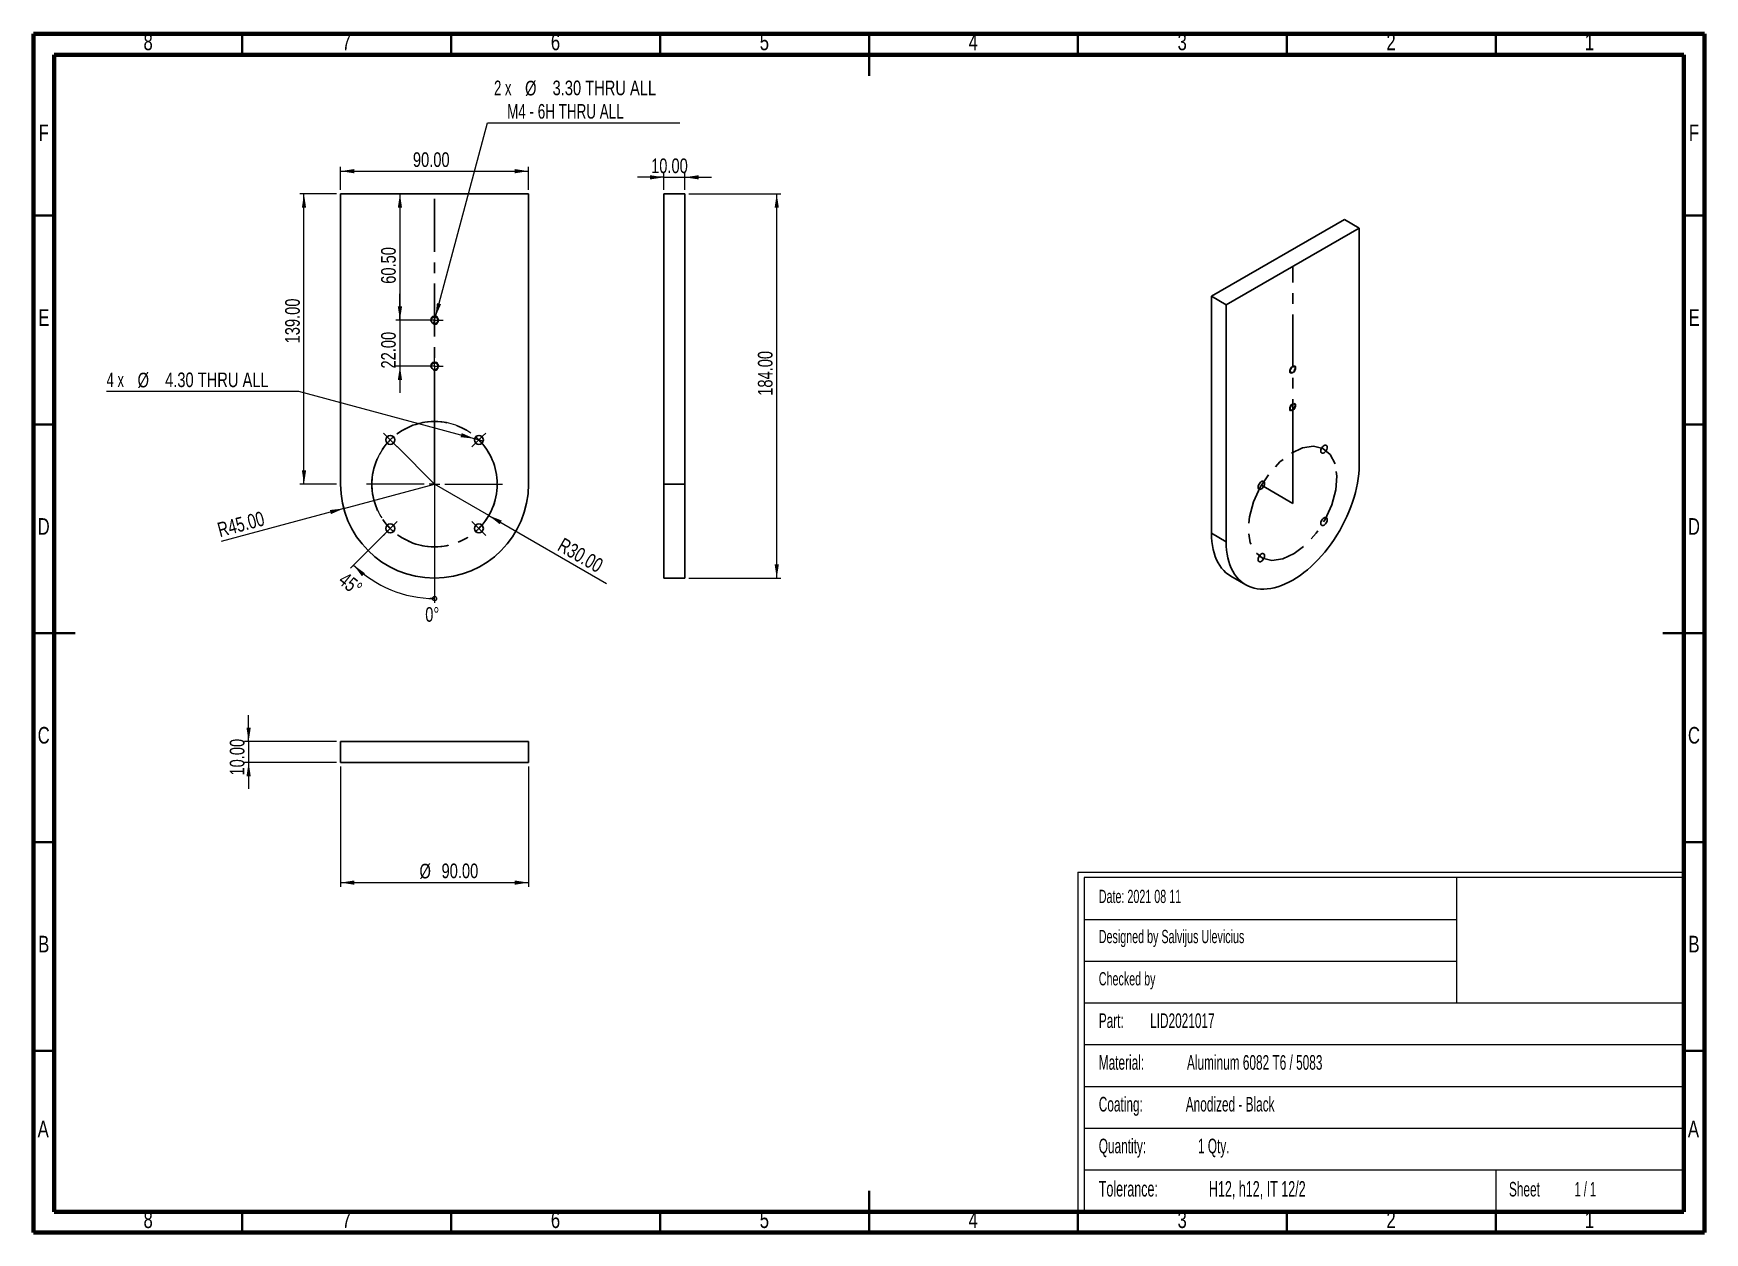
# Model space of a CAD drawing. Header units: millimetres. Extents: x 30 to 830, y 10 to 584.
import ezdxf

# ---------------------------------------------------------------- set-up
doc = ezdxf.new("R2010")
doc.units = ezdxf.units.MM
doc.header["$LTSCALE"] = 2
doc.linetypes.add('CENTERX2', pattern=[20.32, 12.7, -2.54, 2.54, -2.54])
doc.styles.add('SLDTEXTSTYLE0', font='TXT', dxfattribs={"width": 0.605})
doc.styles.add('SLDTEXTSTYLE1', font='TXT', dxfattribs={"width": 0.563})
doc.styles.add('SLDTEXTSTYLE2', font='TXT', dxfattribs={"width": 0.75})
doc.styles.add('SLDTEXTSTYLE3', font='TXT', dxfattribs={"width": 0.666667})
doc.styles.add('SLDTEXTSTYLE4', font='TXT', dxfattribs={"width": 0.6875})
doc.dimstyles.new('SLDDIMSTYLE0', dxfattribs={"dimtxt": 7, "dimasz": 6.604, "dimexe": 0, "dimexo": 0.0625, "dimgap": 1.75, "dimtad": 1, "dimrnd": 1e-09, "dimzin": 4, "dimdsep": 46, "dimtxsty": 'SLDTEXTSTYLE2', "dimsah": 1, "dimcen": 0.09, "dimadec": 0, "dimazin": 1, "dimtfac": 1, "dimtofl": 0, "dimtmove": 0, "dimatfit": 3, "dimfxl": 0, "dimfrac": 2, "dimtolj": 1, "dimtzin": 12, "dimarcsym": 0})
doc.dimstyles.new('SLDDIMSTYLE1', dxfattribs={"dimtxt": 7, "dimasz": 6.604, "dimexe": 0, "dimexo": 0.0625, "dimgap": 1.75, "dimtad": 1, "dimrnd": 1e-09, "dimzin": 4, "dimdsep": 46, "dimtxsty": 'SLDTEXTSTYLE2', "dimsah": 1, "dimcen": 0, "dimadec": 0, "dimazin": 1, "dimtfac": 1, "dimtofl": 0, "dimtmove": 0, "dimatfit": 3, "dimfxl": 0, "dimfrac": 2, "dimtolj": 1, "dimtzin": 12, "dimarcsym": 0})
doc.dimstyles.new('SLDDIMSTYLE2', dxfattribs={"dimtxt": 7, "dimasz": 6.604, "dimexe": 0, "dimexo": 0.0625, "dimgap": 1.75, "dimtad": 0, "dimtih": 1, "dimtoh": 1, "dimrnd": 1e-09, "dimzin": 4, "dimdsep": 46, "dimtxsty": 'SLDTEXTSTYLE2', "dimblk1": 'NONE', "dimsah": 1, "dimcen": 0, "dimadec": 0, "dimazin": 1, "dimtfac": 1, "dimtmove": 0, "dimatfit": 3, "dimldrblk": 'NONE', "dimfxl": 0, "dimfrac": 2, "dimtolj": 1, "dimtzin": 12, "dimarcsym": 0})
doc.dimstyles.new('SLDDIMSTYLE3', dxfattribs={"dimtxt": 7, "dimasz": 6.604, "dimexe": 0, "dimexo": 0.0625, "dimgap": 1.75, "dimtad": 1, "dimrnd": 1e-09, "dimzin": 4, "dimdsep": 46, "dimtxsty": 'SLDTEXTSTYLE2', "dimsah": 1, "dimcen": 0.09, "dimadec": 0, "dimazin": 1, "dimtfac": 1, "dimtmove": 0, "dimatfit": 0, "dimfxl": 0, "dimfrac": 2, "dimtolj": 1, "dimtzin": 12, "dimarcsym": 0})

# ---------------------------------------------------------------- blocks, each defined once
blk = doc.blocks.new('SW_NOTE_0')
at = {"color": 0, "linetype": 'Continuous', "lineweight": 0, "attachment_point": 1, "style": 'SLDTEXTSTYLE0'}
for s, insert, char_height in [('Tolerance:', (0, 9.55), 7.408), ('H12, h12, IT 12/2', (52.72, 9.55), 7.4083)]:
    blk.add_mtext(s, dxfattribs=dict(at, insert=insert, char_height=char_height))
blk = doc.blocks.new('SW_NOTE_0_1')
at = {"color": 0, "linetype": 'Continuous', "lineweight": 0, "char_height": 7, "attachment_point": 1}
for s, insert, style in [('Sheet', (0, 9.02), 'SLDTEXTSTYLE0'), ('1 / 1', (31.43, 9.02), 'SLDTEXTSTYLE1')]:
    blk.add_mtext(s, dxfattribs=dict(at, insert=insert, style=style))
blk = doc.blocks.new('SW_NOTE_0_2')
at = {"color": 0, "linetype": 'Continuous', "lineweight": 0, "char_height": 7, "attachment_point": 1, "style": 'SLDTEXTSTYLE0'}
for s, insert in [('Quantity:', (0, 9.02)), ('1 Qty.', (47.48, 9.02))]:
    blk.add_mtext(s, dxfattribs=dict(at, insert=insert))
blk = doc.blocks.new('SW_NOTE_0_3')
at = {"color": 0, "linetype": 'Continuous', "lineweight": 0, "char_height": 7, "attachment_point": 1, "style": 'SLDTEXTSTYLE0'}
for s, insert in [('Coating:', (0, 9.02)), ('Anodized - Black', (41.65, 9.02))]:
    blk.add_mtext(s, dxfattribs=dict(at, insert=insert))
blk = doc.blocks.new('SW_NOTE_0_4')
at = {"color": 0, "linetype": 'Continuous', "lineweight": 0, "char_height": 7, "attachment_point": 1, "style": 'SLDTEXTSTYLE0'}
for s, insert in [('Material:', (0, 9.02)), ('Aluminum 6082 T6 / 5083', (42.21, 9.02))]:
    blk.add_mtext(s, dxfattribs=dict(at, insert=insert))
blk = doc.blocks.new('SW_NOTE_0_5')
at = {"color": 0, "linetype": 'Continuous', "lineweight": 0, "char_height": 7, "attachment_point": 1, "style": 'SLDTEXTSTYLE0'}
for s, insert in [('Part:', (0, 9.02)), ('LID2021017', (24.58, 9.02))]:
    blk.add_mtext(s, dxfattribs=dict(at, insert=insert))
blk = doc.blocks.new('_Origin')
at = {"color": 0, "linetype": 'ByBlock', "lineweight": -2}
blk.add_line((0, 0), (-1, 0), dxfattribs=at)
blk.add_circle((0, 0), 0.5, dxfattribs=at)
blk = doc.blocks.new('SW_ANGORDINATE_DIMENSION_0')
at = {"color": 0, "linetype": 'Continuous', "lineweight": 0}
blk.add_line((4.45, 65.9), (4.45, 11.11), dxfattribs=at)
at = {"color": 0, "linetype": 'Continuous', "lineweight": 18, "xscale": 2.032, "yscale": 2.032}
blk.add_blockref('_Origin', (4.45, 13.14), dxfattribs=at)
at = {"color": 0, "linetype": 'Continuous', "lineweight": 18, "insert": (0, 9.02), "char_height": 7, "attachment_point": 1, "style": 'SLDTEXTSTYLE2'}
blk.add_mtext('0°', dxfattribs=at)
blk = doc.blocks.new('SW_ANGORDINATE_DIMENSION_1')
at = {"color": 0, "linetype": 'Continuous', "lineweight": 0}
blk.add_line((25.2, 26.08), (7.67, 8.55), dxfattribs=at)
at = {"color": 0, "linetype": 'Continuous', "lineweight": 18}
blk.add_arc((47.82, 48.71), 54.75, 225, 270, dxfattribs=at)
blk.add_solid([(9.11, 9.99), (13.06, 4.6), (14.5, 6.04)], dxfattribs=at)
at = {"color": 0, "linetype": 'Continuous', "lineweight": 18, "insert": (5.62, 7.06), "char_height": 7, "attachment_point": 1, "rotation": 321.44199, "style": 'SLDTEXTSTYLE2'}
blk.add_mtext('45°', dxfattribs=at)
blk = doc.blocks.new('_D')
at = {"color": 7, "linetype": 'Continuous', "lineweight": 0}
for p, q in [((175.02, 507.39), (157.52, 507.39)), ((159.52, 368.39), (159.52, 507.39)), ((175.02, 368.39), (157.52, 368.39))]:
    blk.add_line(p, q, dxfattribs=at)
at = {"color": 7, "linetype": 'Continuous', "lineweight": 18}
for points in [[(159.52, 507.39), (158.51, 500.78), (160.54, 500.78)], [(159.52, 368.39), (160.54, 374.99), (158.51, 374.99)]]:
    blk.add_solid(points, dxfattribs=at)
at = {"color": 7, "linetype": 'Continuous', "lineweight": 18, "insert": (150.5, 435.8), "char_height": 7, "attachment_point": 1, "rotation": 90, "style": 'SLDTEXTSTYLE2'}
blk.add_mtext('139.00', dxfattribs=at)
blk = doc.blocks.new('_D_1')
at = {"color": 7, "linetype": 'Continuous', "lineweight": 0}
for p, q in [((177.02, 509.39), (177.02, 520.27)), ((267.02, 509.39), (267.02, 520.27)), ((177.02, 518.27), (267.02, 518.27))]:
    blk.add_line(p, q, dxfattribs=at)
at = {"color": 7, "linetype": 'Continuous', "lineweight": 18}
for points in [[(177.02, 518.27), (183.62, 517.25), (183.62, 519.28)], [(267.02, 518.27), (260.42, 519.28), (260.42, 517.25)]]:
    blk.add_solid(points, dxfattribs=at)
at = {"color": 7, "linetype": 'Continuous', "lineweight": 18, "insert": (211.66, 527.29), "char_height": 7, "attachment_point": 1, "style": 'SLDTEXTSTYLE2'}
blk.add_mtext('90.00', dxfattribs=at)
blk = doc.blocks.new('_D_2')
at = {"color": 7, "linetype": 'Continuous', "lineweight": 0}
for q in [(222.02, 368.39), (119.82, 341)]:
    blk.add_line((178.55, 356.74), q, dxfattribs=at)
at = {"color": 7, "linetype": 'Continuous', "lineweight": 18}
blk.add_solid([(178.55, 356.74), (171.91, 356.01), (172.44, 354.05)], dxfattribs=at)
at = {"color": 7, "linetype": 'Continuous', "lineweight": 18, "insert": (117.48, 349.71), "char_height": 7, "attachment_point": 1, "rotation": 15, "style": 'SLDTEXTSTYLE2'}
blk.add_mtext('R45.00', dxfattribs=at)
blk = doc.blocks.new('_D_3')
at = {"color": 7, "linetype": 'Continuous', "lineweight": 0}
for q in [(222.02, 368.39), (304.41, 320.82)]:
    blk.add_line((248, 353.39), q, dxfattribs=at)
at = {"color": 7, "linetype": 'Continuous', "lineweight": 18}
blk.add_solid([(248, 353.39), (253.21, 349.21), (254.23, 350.96)], dxfattribs=at)
at = {"color": 7, "linetype": 'Continuous', "lineweight": 18, "insert": (283.85, 343.09), "char_height": 7, "attachment_point": 1, "rotation": 330, "style": 'SLDTEXTSTYLE2'}
blk.add_mtext('R30.00', dxfattribs=at)
blk = doc.blocks.new('_D_4')
at = {"color": 7, "linetype": 'Continuous', "lineweight": 0}
for p, q in [((222.45, 448.48), (247.34, 541.4)), ((247.34, 541.4), (339.42, 541.4)), ((221.59, 445.29), (222.45, 448.48))]:
    blk.add_line(p, q, dxfattribs=at)
at = {"color": 7, "linetype": 'Continuous', "lineweight": 18}
blk.add_solid([(222.45, 448.48), (225.14, 454.6), (223.17, 455.12)], dxfattribs=at)
at = {"color": 7, "linetype": 'Continuous', "lineweight": 18, "char_height": 7, "attachment_point": 1}
for s, insert, style in [('2 x', (250.52, 561.65), 'SLDTEXTSTYLE3'), ('%%c', (265.35, 561.54), 'SLDTEXTSTYLE2'), ('3.30 THRU ALL', (278.53, 561.65), 'SLDTEXTSTYLE2'), ('M4 - 6H THRU ALL', (256.77, 550.43), 'SLDTEXTSTYLE4')]:
    blk.add_mtext(s, dxfattribs=dict(at, insert=insert, style=style))
blk = doc.blocks.new('_None')
blk = doc.blocks.new('_D_5')
at = {"color": 7, "linetype": 'Continuous', "lineweight": 0}
for p, q in [((157.11, 412.73), (65.03, 412.73)), ((241.16, 390.16), (157.11, 412.73)), ((245.31, 389.04), (241.16, 390.16))]:
    blk.add_line(p, q, dxfattribs=at)
at = {"color": 7, "linetype": 'Continuous', "lineweight": 18}
blk.add_solid([(241.16, 390.16), (235.04, 392.85), (234.51, 390.89)], dxfattribs=at)
at = {"color": 7, "linetype": 'Continuous', "lineweight": 18, "char_height": 7, "attachment_point": 1}
for s, insert, style in [('4 x', (65.03, 421.86), 'SLDTEXTSTYLE3'), ('%%c', (79.86, 421.76), 'SLDTEXTSTYLE2'), ('4.30 THRU ALL', (93.04, 421.86), 'SLDTEXTSTYLE2')]:
    blk.add_mtext(s, dxfattribs=dict(at, insert=insert, style=style))
blk = doc.blocks.new('_D_6')
at = {"color": 7, "linetype": 'Continuous', "lineweight": 0}
for p, q in [((205.45, 507.39), (205.45, 446.89)), ((220.02, 446.89), (203.45, 446.89))]:
    blk.add_line(p, q, dxfattribs=at)
at = {"color": 7, "linetype": 'Continuous', "lineweight": 18}
for points in [[(205.45, 507.39), (204.44, 500.78), (206.47, 500.78)], [(205.45, 446.89), (206.47, 453.49), (204.44, 453.49)]]:
    blk.add_solid(points, dxfattribs=at)
at = {"color": 7, "linetype": 'Continuous', "lineweight": 18, "insert": (196.43, 464.34), "char_height": 7, "attachment_point": 1, "rotation": 90, "style": 'SLDTEXTSTYLE2'}
blk.add_mtext('60.50', dxfattribs=at)
blk = doc.blocks.new('_D_7')
at = {"color": 7, "linetype": 'Continuous', "lineweight": 0}
for p, q in [((205.45, 446.89), (205.45, 459.59)), ((220.02, 446.89), (203.45, 446.89)), ((205.45, 446.89), (205.45, 424.89)), ((220.02, 424.89), (203.45, 424.89)), ((205.45, 424.89), (205.45, 412.19))]:
    blk.add_line(p, q, dxfattribs=at)
at = {"color": 7, "linetype": 'Continuous', "lineweight": 18}
for points in [[(205.45, 446.89), (206.47, 453.49), (204.44, 453.49)], [(205.45, 424.89), (204.44, 418.28), (206.47, 418.28)]]:
    blk.add_solid(points, dxfattribs=at)
at = {"color": 7, "linetype": 'Continuous', "lineweight": 18, "insert": (196.43, 423.76), "char_height": 7, "attachment_point": 1, "rotation": 90, "style": 'SLDTEXTSTYLE2'}
blk.add_mtext('22.00', dxfattribs=at)
blk = doc.blocks.new('SW_CENTERMARKSYMBOL_0')
at = {"color": 0, "linetype": 'Continuous', "lineweight": 18}
for p, q in [((21.21, 26.21), (21.21, 53.71)), ((-1.77, 44.19), (-3.29, 45.71)), ((0, 42.43), (-1.77, 44.19)), ((0, 42.43), (1.77, 40.66)), ((1.77, 40.66), (3.29, 39.14)), ((40.66, 40.66), (39.14, 39.14)), ((42.43, 42.43), (40.66, 40.66)), ((42.43, 42.43), (44.19, 44.19)), ((44.19, 44.19), (45.71, 45.71)), ((16.21, 21.21), (-11.29, 21.21)), ((21.21, 21.21), (18.71, 21.21)), ((21.21, 21.21), (21.21, 23.71)), ((21.21, 21.21), (21.21, 18.71)), ((21.21, 21.21), (23.71, 21.21)), ((21.21, 16.21), (21.21, -11.29)), ((26.21, 21.21), (53.71, 21.21)), ((0, 0), (-1.77, -1.77)), ((0, 0), (1.77, 1.77)), ((1.77, 1.77), (3.29, 3.29)), ((40.66, 1.77), (39.14, 3.29)), ((42.43, 0), (40.66, 1.77)), ((42.43, 0), (44.19, -1.77)), ((-1.77, -1.77), (-3.29, -3.29)), ((44.19, -1.77), (45.71, -3.29))]:
    blk.add_line(p, q, dxfattribs=at)
at = {"color": 0, "linetype": 'CENTERX2', "lineweight": 0}
for start, end in [(54.5493, 125.4507), (144.5493, 215.4507), (324.5493, 35.4507), (234.5493, 305.4507)]:
    blk.add_arc((21.21, 21.21), 30, start, end, dxfattribs=at)
at = {"color": 0, "linetype": 'Continuous', "lineweight": 0}
for start, end in [(135, 139.77465), (130.22535, 135), (45, 49.77465), (40.22535, 45), (220.22535, 225), (310.22535, 315), (315, 319.77465), (225, 229.77465)]:
    blk.add_arc((21.21, 21.21), 30, start, end, dxfattribs=at)
blk = doc.blocks.new('SW_CENTERMARKSYMBOL_1')
at = {"color": 0, "linetype": 'Continuous', "lineweight": 18}
for p, q in [((-2.5, 0), (-4.15, 0)), ((0, 0), (-2.5, 0)), ((0, 2.5), (0, 4.15)), ((0, 0), (0, 2.5)), ((0, 0), (0, -2.5)), ((0, 0), (2.5, 0)), ((2.5, 0), (4.15, 0)), ((0, -2.5), (0, -4.15))]:
    blk.add_line(p, q, dxfattribs=at)
blk = doc.blocks.new('SW_CENTERMARKSYMBOL_2')
at = {"color": 0, "linetype": 'Continuous', "lineweight": 18}
for p, q in [((-2.5, 0), (-4.15, 0)), ((0, 0), (-2.5, 0)), ((0, 2.5), (0, 4.15)), ((0, 0), (0, 2.5)), ((0, 0), (0, -2.5)), ((0, 0), (2.5, 0)), ((2.5, 0), (4.15, 0)), ((0, -2.5), (0, -4.15))]:
    blk.add_line(p, q, dxfattribs=at)
blk = doc.blocks.new('_D_8')
at = {"color": 7, "linetype": 'Continuous', "lineweight": 0}
for p, q in [((331.83, 515.33), (319.13, 515.33)), ((331.83, 509.39), (331.83, 517.33)), ((331.83, 515.33), (341.83, 515.33)), ((341.83, 509.39), (341.83, 517.33)), ((341.83, 515.33), (354.53, 515.33))]:
    blk.add_line(p, q, dxfattribs=at)
at = {"color": 7, "linetype": 'Continuous', "lineweight": 18}
for points in [[(331.83, 515.33), (325.23, 516.34), (325.23, 514.31)], [(341.83, 515.33), (348.44, 514.31), (348.44, 516.34)]]:
    blk.add_solid(points, dxfattribs=at)
at = {"color": 7, "linetype": 'Continuous', "lineweight": 18, "insert": (325.69, 524.35), "char_height": 7, "attachment_point": 1, "style": 'SLDTEXTSTYLE2'}
blk.add_mtext('10.00', dxfattribs=at)
blk = doc.blocks.new('_D_9')
at = {"color": 7, "linetype": 'Continuous', "lineweight": 0}
for p, q in [((343.83, 507.39), (387.83, 507.39)), ((385.83, 323.39), (385.83, 507.39)), ((343.83, 323.39), (387.83, 323.39))]:
    blk.add_line(p, q, dxfattribs=at)
at = {"color": 7, "linetype": 'Continuous', "lineweight": 18}
for points in [[(385.83, 507.39), (384.82, 500.78), (386.85, 500.78)], [(385.83, 323.39), (386.85, 329.99), (384.82, 329.99)]]:
    blk.add_solid(points, dxfattribs=at)
at = {"color": 7, "linetype": 'Continuous', "lineweight": 18, "insert": (376.81, 410.71), "char_height": 7, "attachment_point": 1, "rotation": 90, "style": 'SLDTEXTSTYLE2'}
blk.add_mtext('184.00', dxfattribs=at)
blk = doc.blocks.new('_D_10')
at = {"color": 7, "linetype": 'Continuous', "lineweight": 0}
for p, q in [((177.02, 233.12), (177.02, 175.59)), ((267.02, 233.12), (267.02, 175.59)), ((177.02, 177.59), (267.02, 177.59))]:
    blk.add_line(p, q, dxfattribs=at)
at = {"color": 7, "linetype": 'Continuous', "lineweight": 18}
for points in [[(177.02, 177.59), (183.62, 176.57), (183.62, 178.6)], [(267.02, 177.59), (260.42, 178.6), (260.42, 176.57)]]:
    blk.add_solid(points, dxfattribs=at)
at = {"color": 7, "linetype": 'Continuous', "lineweight": 18, "char_height": 7, "attachment_point": 1, "style": 'SLDTEXTSTYLE2'}
for s, insert in [('%%c', (214.82, 186.61)), ('90.00', (225.37, 186.72))]:
    blk.add_mtext(s, dxfattribs=dict(at, insert=insert))
blk = doc.blocks.new('_D_11')
at = {"color": 7, "linetype": 'Continuous', "lineweight": 0}
for p, q in [((133.02, 245.12), (133.02, 257.82)), ((175.02, 245.12), (131.02, 245.12)), ((133.02, 245.12), (133.02, 235.12)), ((175.02, 235.12), (131.02, 235.12)), ((133.02, 235.12), (133.02, 222.42))]:
    blk.add_line(p, q, dxfattribs=at)
at = {"color": 7, "linetype": 'Continuous', "lineweight": 18}
for points in [[(133.02, 245.12), (134.04, 251.72), (132, 251.72)], [(133.02, 235.12), (132, 228.51), (134.04, 228.51)]]:
    blk.add_solid(points, dxfattribs=at)
at = {"color": 7, "linetype": 'Continuous', "lineweight": 18, "insert": (124, 228.86), "char_height": 7, "attachment_point": 1, "rotation": 90, "style": 'SLDTEXTSTYLE2'}
blk.add_mtext('10.00', dxfattribs=at)

msp = doc.modelspace()

# ---------------------------------------------------------------- linework, layer by layer
at = {"color": 7, "linetype": 'Continuous', "lineweight": 70}
for p, q in [((30, 10), (30, 584)), ((30, 584), (830, 584)), ((830, 584), (830, 10)), ((40, 20), (40, 574)), ((40, 574), (820, 574)), ((820, 574), (820, 20)), ((820, 20), (40, 20)), ((830, 10), (30, 10))]:
    msp.add_line(p, q, dxfattribs=at)
at = {"color": 7, "linetype": 'Continuous', "lineweight": 35}
for p, q in [((130, 574), (130, 584)), ((230, 574), (230, 584)), ((330, 574), (330, 584)), ((430, 584.002), (430, 563.998)), ((430, 574), (430, 584)), ((530, 574), (530, 584)), ((630, 574), (630, 584)), ((730, 574), (730, 584)), ((40, 497), (30, 497)), ((820, 497), (830, 497)), ((40, 397), (30, 397)), ((820, 397), (830, 397)), ((29.998, 297), (50.002, 297)), ((40, 297), (30, 297)), ((830.002, 297), (809.998, 297)), ((820, 297), (830, 297)), ((40, 197), (30, 197)), ((820, 197), (830, 197)), ((40, 97), (30, 97)), ((820, 97), (830, 97)), ((430, 9.998), (430, 30.002)), ((130, 20), (130, 10)), ((230, 20), (230, 10)), ((330, 20), (330, 10)), ((430, 20), (430, 10)), ((530, 20), (530, 10)), ((630, 20), (630, 10)), ((730, 20), (730, 10))]:
    msp.add_line(p, q, dxfattribs=at)
at = {"color": 7, "linetype": 'Continuous', "lineweight": 25}
for p, q in [((177.019, 368.387), (177.019, 507.387)), ((177.019, 507.387), (267.019, 507.387)), ((267.019, 368.387), (267.019, 507.387)), ((331.831, 368.387), (331.831, 507.387)), ((331.831, 507.387), (341.831, 507.387)), ((341.831, 368.387), (341.831, 507.387)), ((593.936, 458.39), (657.576, 495.129)), ((601.007, 454.308), (664.647, 491.047)), ((664.647, 491.047), (657.576, 495.129)), ((664.647, 377.548), (664.647, 491.047)), ((601.007, 454.308), (593.936, 458.39)), ((593.936, 344.891), (593.936, 458.39)), ((601.007, 340.809), (601.007, 454.308)), ((331.831, 368.387), (341.831, 368.387)), ((331.831, 323.387), (331.831, 368.387)), ((341.831, 323.387), (341.831, 368.387)), ((601.007, 340.809), (593.936, 344.891)), ((331.831, 323.387), (341.831, 323.387)), ((603.258, 324.288), (610.329, 320.206)), ((177.019, 245.118), (177.019, 235.118)), ((177.019, 245.118), (267.019, 245.118)), ((267.019, 245.118), (267.019, 235.118)), ((177.019, 235.118), (267.019, 235.118))]:
    msp.add_line(p, q, dxfattribs=at)
at = {"color": 7, "linetype": 'CENTERX2'}
for p, q in [((222.019, 398.387), (222.019, 507.387)), ((632.827, 383.675), (632.827, 472.677)), ((222.019, 368.387), (222.019, 398.387)), ((222.019, 398.387), (222.019, 368.387)), ((222.019, 368.387), (200.806, 389.6)), ((632.827, 359.178), (632.827, 383.675)), ((632.827, 383.675), (632.827, 359.178)), ((632.827, 359.178), (617.827, 367.84))]:
    msp.add_line(p, q, dxfattribs=at)
at = {"color": 7, "linetype": 'Continuous', "lineweight": 18}
for p, q in [((530, 182.62), (530, 19.62)), ((530, 182.62), (820, 182.62)), ((820, 180), (533, 180)), ((533, 180), (533, 20)), ((711.204, 180), (711.204, 120)), ((533, 160), (711.204, 160)), ((533, 140), (711.204, 140)), ((533, 120), (820, 120)), ((533, 120), (820, 120)), ((533, 100), (820, 100)), ((533, 80), (820, 80)), ((533, 60), (820, 60)), ((533, 40), (820, 40)), ((730, 40), (730, 20))]:
    msp.add_line(p, q, dxfattribs=at)
at = {"color": 7, "linetype": 'Continuous', "lineweight": 18, "flags": 128}
for points in [[(632.827, 421.644), (632.286, 421.456), (631.827, 421.545), (631.52, 421.898), (631.413, 422.46), (631.52, 423.147), (631.827, 423.854), (632.286, 424.473), (632.827, 424.91), (633.368, 425.098), (633.827, 425.009), (634.133, 424.656), (634.241, 424.093), (634.133, 423.406), (633.827, 422.699), (633.368, 422.08), (632.827, 421.644)], [(632.827, 403.68), (632.286, 403.492), (631.827, 403.581), (631.52, 403.934), (631.413, 404.496), (631.52, 405.184), (631.827, 405.89), (632.286, 406.509), (632.827, 406.946), (633.368, 407.134), (633.827, 407.045), (634.133, 406.692), (634.241, 406.129), (634.133, 405.442), (633.827, 404.735), (633.368, 404.117), (632.827, 403.68)]]:
    msp.add_lwpolyline(points, dxfattribs=at)
at = {"color": 7, "linetype": 'Continuous', "lineweight": 25, "flags": 128}
for points in [[(632.827, 421.929), (633.171, 422.188), (633.484, 422.543), (633.739, 422.963), (633.913, 423.412), (633.99, 423.848), (633.964, 424.233), (633.837, 424.534), (633.62, 424.723), (633.333, 424.783), (633.001, 424.709), (632.653, 424.509), (632.321, 424.198), (632.033, 423.806), (631.816, 423.367), (631.689, 422.92), (631.663, 422.504), (631.741, 422.158), (631.915, 421.91), (632.17, 421.784), (632.483, 421.791), (632.827, 421.929)], [(632.827, 403.966), (633.171, 404.224), (633.484, 404.579), (633.739, 404.999), (633.913, 405.448), (633.99, 405.884), (633.964, 406.269), (633.837, 406.57), (633.62, 406.759), (633.333, 406.819), (633.001, 406.746), (632.653, 406.545), (632.321, 406.235), (632.033, 405.842), (631.816, 405.403), (631.689, 404.956), (631.663, 404.541), (631.741, 404.194), (631.915, 403.946), (632.17, 403.82), (632.483, 403.827), (632.827, 403.966)], [(647.827, 383.404), (648.22, 383.69), (648.587, 384.078), (648.902, 384.538), (649.143, 385.041), (649.295, 385.552), (649.347, 386.037), (649.295, 386.461), (649.143, 386.797), (648.902, 387.021), (648.587, 387.118), (648.22, 387.082), (647.827, 386.915), (647.433, 386.628), (647.067, 386.241), (646.752, 385.78), (646.51, 385.277), (646.358, 384.766), (646.307, 384.281), (646.358, 383.857), (646.51, 383.521), (646.752, 383.297), (647.067, 383.2), (647.433, 383.236), (647.827, 383.404)], [(601.007, 340.809), (601.057, 338.778), (601.207, 336.811), (601.457, 334.914), (601.805, 333.093), (602.251, 331.355), (602.793, 329.704), (603.429, 328.146), (604.158, 326.685), (604.977, 325.327), (605.884, 324.076), (606.876, 322.934), (607.949, 321.907), (609.101, 320.997), (610.327, 320.207), (611.624, 319.54), (612.987, 318.997), (614.414, 318.581), (615.898, 318.293), (617.435, 318.133), (619.021, 318.103), (620.65, 318.201), (622.317, 318.429), (624.018, 318.785), (625.746, 319.268), (627.497, 319.876), (629.264, 320.608), (631.043, 321.462), (632.827, 322.434), (634.611, 323.522), (636.39, 324.722), (638.157, 326.03), (639.907, 327.443), (641.636, 328.955), (643.336, 330.563), (645.004, 332.261), (646.633, 334.043), (648.219, 335.904), (649.756, 337.839), (651.24, 339.841), (652.666, 341.903), (654.03, 344.02), (655.327, 346.185), (656.553, 348.391), (657.705, 350.63), (658.778, 352.897), (659.769, 355.183), (660.676, 357.482), (661.495, 359.786), (662.224, 362.088), (662.861, 364.381), (663.403, 366.657), (663.849, 368.911), (664.197, 371.133), (664.447, 373.318), (664.597, 375.458), (664.647, 377.548)], [(617.827, 366.085), (618.22, 366.372), (618.587, 366.759), (618.902, 367.22), (619.143, 367.723), (619.295, 368.234), (619.347, 368.718), (619.295, 369.143), (619.143, 369.478), (618.902, 369.702), (618.587, 369.8), (618.22, 369.763), (617.827, 369.596), (617.433, 369.309), (617.067, 368.922), (616.752, 368.461), (616.51, 367.958), (616.358, 367.447), (616.307, 366.963), (616.358, 366.538), (616.51, 366.203), (616.752, 365.978), (617.067, 365.881), (617.433, 365.918), (617.827, 366.085)], [(647.827, 348.761), (648.22, 349.048), (648.587, 349.435), (648.902, 349.895), (649.143, 350.398), (649.295, 350.91), (649.347, 351.394), (649.295, 351.818), (649.143, 352.154), (648.902, 352.378), (648.587, 352.475), (648.22, 352.439), (647.827, 352.272), (647.433, 351.985), (647.067, 351.598), (646.752, 351.137), (646.51, 350.634), (646.358, 350.123), (646.307, 349.639), (646.358, 349.214), (646.51, 348.878), (646.752, 348.654), (647.067, 348.557), (647.433, 348.593), (647.827, 348.761)], [(593.936, 344.891), (593.986, 342.86), (594.136, 340.893), (594.386, 338.996), (594.734, 337.175), (595.18, 335.437), (595.722, 333.786), (596.358, 332.228), (597.087, 330.768), (597.906, 329.409), (598.813, 328.158), (599.805, 327.016), (600.878, 325.989), (602.03, 325.079), (603.256, 324.289), (603.258, 324.288)], [(617.827, 331.442), (618.22, 331.729), (618.587, 332.116), (618.902, 332.577), (619.143, 333.08), (619.295, 333.591), (619.347, 334.075), (619.295, 334.5), (619.143, 334.835), (618.902, 335.06), (618.587, 335.157), (618.22, 335.12), (617.827, 334.953), (617.433, 334.666), (617.067, 334.279), (616.752, 333.818), (616.51, 333.315), (616.358, 332.804), (616.307, 332.32), (616.358, 331.895), (616.51, 331.56), (616.752, 331.336), (617.067, 331.238), (617.433, 331.275), (617.827, 331.442)]]:
    msp.add_lwpolyline(points, dxfattribs=at)
at = {"color": 7, "linetype": 'CENTERX2', "flags": 128}
msp.add_lwpolyline([(653.113, 378.051), (650.817, 382.545), (647.294, 385.446), (642.786, 386.556), (637.599, 385.801), (632.086, 383.232), (626.625, 379.024), (621.586, 373.463), (617.312, 366.928), (614.097, 359.866), (612.157, 352.757), (611.627, 346.085), (612.541, 340.305), (614.837, 335.812), (618.359, 332.911), (622.868, 331.8), (628.055, 332.555), (633.567, 335.124), (639.029, 339.333), (644.068, 344.894), (648.341, 351.428), (651.557, 358.491), (653.496, 365.6), (654.027, 372.272), (653.113, 378.051)], dxfattribs=at)
at = {"color": 7, "linetype": 'Continuous', "lineweight": 25}
for centre, radius in [((222.019, 446.887), 1.65), ((222.019, 424.887), 1.65), ((200.806, 389.6), 2.15), ((243.232, 389.6), 2.15), ((200.806, 347.174), 2.15), ((243.232, 347.174), 2.15)]:
    msp.add_circle(centre, radius, dxfattribs=at)
at = {"color": 7, "linetype": 'CENTERX2'}
msp.add_circle((222.019, 368.387), 30, dxfattribs=at)
at = {"color": 7, "linetype": 'Continuous', "lineweight": 18}
for centre in [(222.019, 446.887), (222.019, 424.887)]:
    msp.add_arc(centre, 2, 255, 195, dxfattribs=at)
at = {"color": 7, "linetype": 'Continuous', "lineweight": 25}
msp.add_arc((222.019, 368.387), 45, 180, 0, dxfattribs=at)

# ---------------------------------------------------------------- block references
at = {"color": 7, "linetype": 'Continuous', "lineweight": 0}
for name, p in [('SW_CENTERMARKSYMBOL_2', (222.019, 446.887)), ('SW_CENTERMARKSYMBOL_1', (222.019, 424.887)), ('SW_CENTERMARKSYMBOL_0', (200.806, 347.174)), ('SW_NOTE_0_5', (540, 105.958)), ('SW_NOTE_0_4', (540, 85.958)), ('SW_NOTE_0_3', (540, 65.958)), ('SW_NOTE_0_2', (540, 45.958)), ('SW_NOTE_0', (540, 25.122)), ('SW_NOTE_0_1', (736.364, 25.262))]:
    msp.add_blockref(name, p, dxfattribs=at)
at = {"color": 7, "linetype": 'Continuous', "lineweight": 18}
for name, p in [('SW_ANGORDINATE_DIMENSION_0', (217.566, 300.49)), ('SW_ANGORDINATE_DIMENSION_1', (174.194, 319.681))]:
    msp.add_blockref(name, p, dxfattribs=at)

# ---------------------------------------------------------------- texts
at = {"color": 7, "linetype": 'Continuous', "lineweight": 0}
for s, insert, char_height, attachment_point, style in [('8', (84.92, 584.12), 7.937, 2, 'SLDTEXTSTYLE2'), ('7', (179.92, 584.12), 7.937, 2, 'SLDTEXTSTYLE2'), ('6', (279.92, 584.12), 7.937, 2, 'SLDTEXTSTYLE2'), ('5', (379.92, 584.12), 7.937, 2, 'SLDTEXTSTYLE2'), ('4', (479.92, 584.12), 7.937, 2, 'SLDTEXTSTYLE2'), ('3', (579.92, 584.12), 7.937, 2, 'SLDTEXTSTYLE2'), ('2', (679.92, 584.12), 7.937, 2, 'SLDTEXTSTYLE2'), ('1', (774.92, 584.12), 7.937, 2, 'SLDTEXTSTYLE2'), ('F', (34.915, 540.62), 7.937, 2, 'SLDTEXTSTYLE2'), ('F', (824.915, 540.62), 7.937, 2, 'SLDTEXTSTYLE2'), ('E', (35.016, 452.12), 7.937, 2, 'SLDTEXTSTYLE2'), ('E', (825.016, 452.12), 7.937, 2, 'SLDTEXTSTYLE2'), ('D', (34.905, 352.12), 7.937, 2, 'SLDTEXTSTYLE2'), ('D', (824.905, 352.12), 7.937, 2, 'SLDTEXTSTYLE2'), ('C', (34.917, 252.12), 7.937, 2, 'SLDTEXTSTYLE2'), ('C', (824.917, 252.12), 7.937, 2, 'SLDTEXTSTYLE2'), ('Date: 2021 08 11', (540, 174.16), 6.35, 1, 'SLDTEXTSTYLE0'), ('B', (34.941, 152.12), 7.937, 2, 'SLDTEXTSTYLE2'), ('Designed by Salvijus Ulevicius', (540, 154.948), 6.35, 1, 'SLDTEXTSTYLE0'), ('B', (824.941, 152.12), 7.937, 2, 'SLDTEXTSTYLE2'), ('Checked by', (540, 134.719), 6.35, 1, 'SLDTEXTSTYLE0'), ('A', (34.679, 63.62), 7.937, 2, 'SLDTEXTSTYLE2'), ('A', (824.679, 63.62), 7.937, 2, 'SLDTEXTSTYLE2'), ('8', (84.92, 20.12), 7.937, 2, 'SLDTEXTSTYLE2'), ('7', (179.92, 20.12), 7.937, 2, 'SLDTEXTSTYLE2'), ('6', (279.92, 20.12), 7.937, 2, 'SLDTEXTSTYLE2'), ('5', (379.92, 20.12), 7.937, 2, 'SLDTEXTSTYLE2'), ('4', (479.92, 20.12), 7.937, 2, 'SLDTEXTSTYLE2'), ('3', (579.92, 20.12), 7.937, 2, 'SLDTEXTSTYLE2'), ('2', (679.92, 20.12), 7.937, 2, 'SLDTEXTSTYLE2'), ('1', (774.92, 20.12), 7.937, 2, 'SLDTEXTSTYLE2')]:
    msp.add_mtext(s, dxfattribs=dict(at, insert=insert, char_height=char_height, attachment_point=attachment_point, style=style))

# ---------------------------------------------------------------- dimensions: what is measured, and where the dimension line sits
at = {"color": 7, "linetype": 'Continuous', "lineweight": 18}
for p1, p2, text, picture, middle in [((221.592, 445.293), (222.446, 448.481), '2 x <> THRU ALL\\PM4 - 6H THRU ALL\\P', '_D_4', (294.969, 552.568)), ((245.309, 389.043), (241.156, 390.158), '4 x <> THRU ALL\\P', '_D_5', (109.482, 418.342))]:
    dim = msp.add_diameter_dim_2p(p1=p1, p2=p2, text=text, dimstyle='SLDDIMSTYLE2', dxfattribs=at)
    dim.commit()
    dim.dimension.update_dxf_attribs({"geometry": picture, "text_midpoint": middle, "dimtype": 163})
for base, p1, p2, dimstyle, picture, middle in [((267.019, 518.265), (177.019, 507.387), (267.019, 507.387), 'SLDDIMSTYLE0', '_D_1', (223.297, 518.265)), ((341.831, 515.326), (331.831, 507.387), (341.831, 507.387), 'SLDDIMSTYLE3', '_D_8', (337.325, 515.326))]:
    dim = msp.add_linear_dim(base=base, p1=p1, p2=p2, dimstyle=dimstyle, dxfattribs=at)
    dim.commit()
    dim.dimension.update_dxf_attribs({"geometry": picture, "text_midpoint": middle, "dimtype": 160})
for base, p1, p2, dimstyle, picture, middle in [((159.524, 507.387), (177.019, 368.387), (177.019, 507.387), 'SLDDIMSTYLE0', '_D', (159.524, 450.021)), ((205.452, 446.887), (177.019, 507.387), (222.019, 446.887), 'SLDDIMSTYLE0', '_D_6', (205.452, 475.978)), ((385.831, 507.387), (341.831, 323.387), (341.831, 507.387), 'SLDDIMSTYLE0', '_D_9', (385.831, 424.934)), ((205.452, 424.887), (222.019, 446.887), (222.019, 424.887), 'SLDDIMSTYLE3', '_D_7', (205.452, 435.402)), ((133.019, 235.118), (177.019, 245.118), (177.019, 235.118), 'SLDDIMSTYLE3', '_D_11', (133.019, 240.498))]:
    dim = msp.add_linear_dim(base=base, p1=p1, p2=p2, angle=90, dimstyle=dimstyle, dxfattribs=at)
    dim.commit()
    dim.dimension.update_dxf_attribs({"geometry": picture, "text_midpoint": middle, "dimtype": 160})
for mpoint, picture, middle in [((178.553, 356.74), '_D_2', (133.633, 344.704)), ((248, 353.387), '_D_3', (292.042, 327.959))]:
    dim = msp.add_radius_dim(center=(222.019, 368.387), mpoint=mpoint, dimstyle='SLDDIMSTYLE1', dxfattribs=at)
    dim.commit()
    dim.dimension.update_dxf_attribs({"geometry": picture, "text_midpoint": middle, "dimtype": 164})
dim = msp.add_linear_dim(base=(267.019, 177.587), p1=(177.019, 235.118), p2=(267.019, 235.118), text='%%c<>', dimstyle='SLDDIMSTYLE0', dxfattribs=at)
dim.commit()
dim.dimension.update_dxf_attribs({"geometry": '_D_10', "text_midpoint": (231.733, 177.587), "dimtype": 160})

doc.saveas('drawing.dxf')
